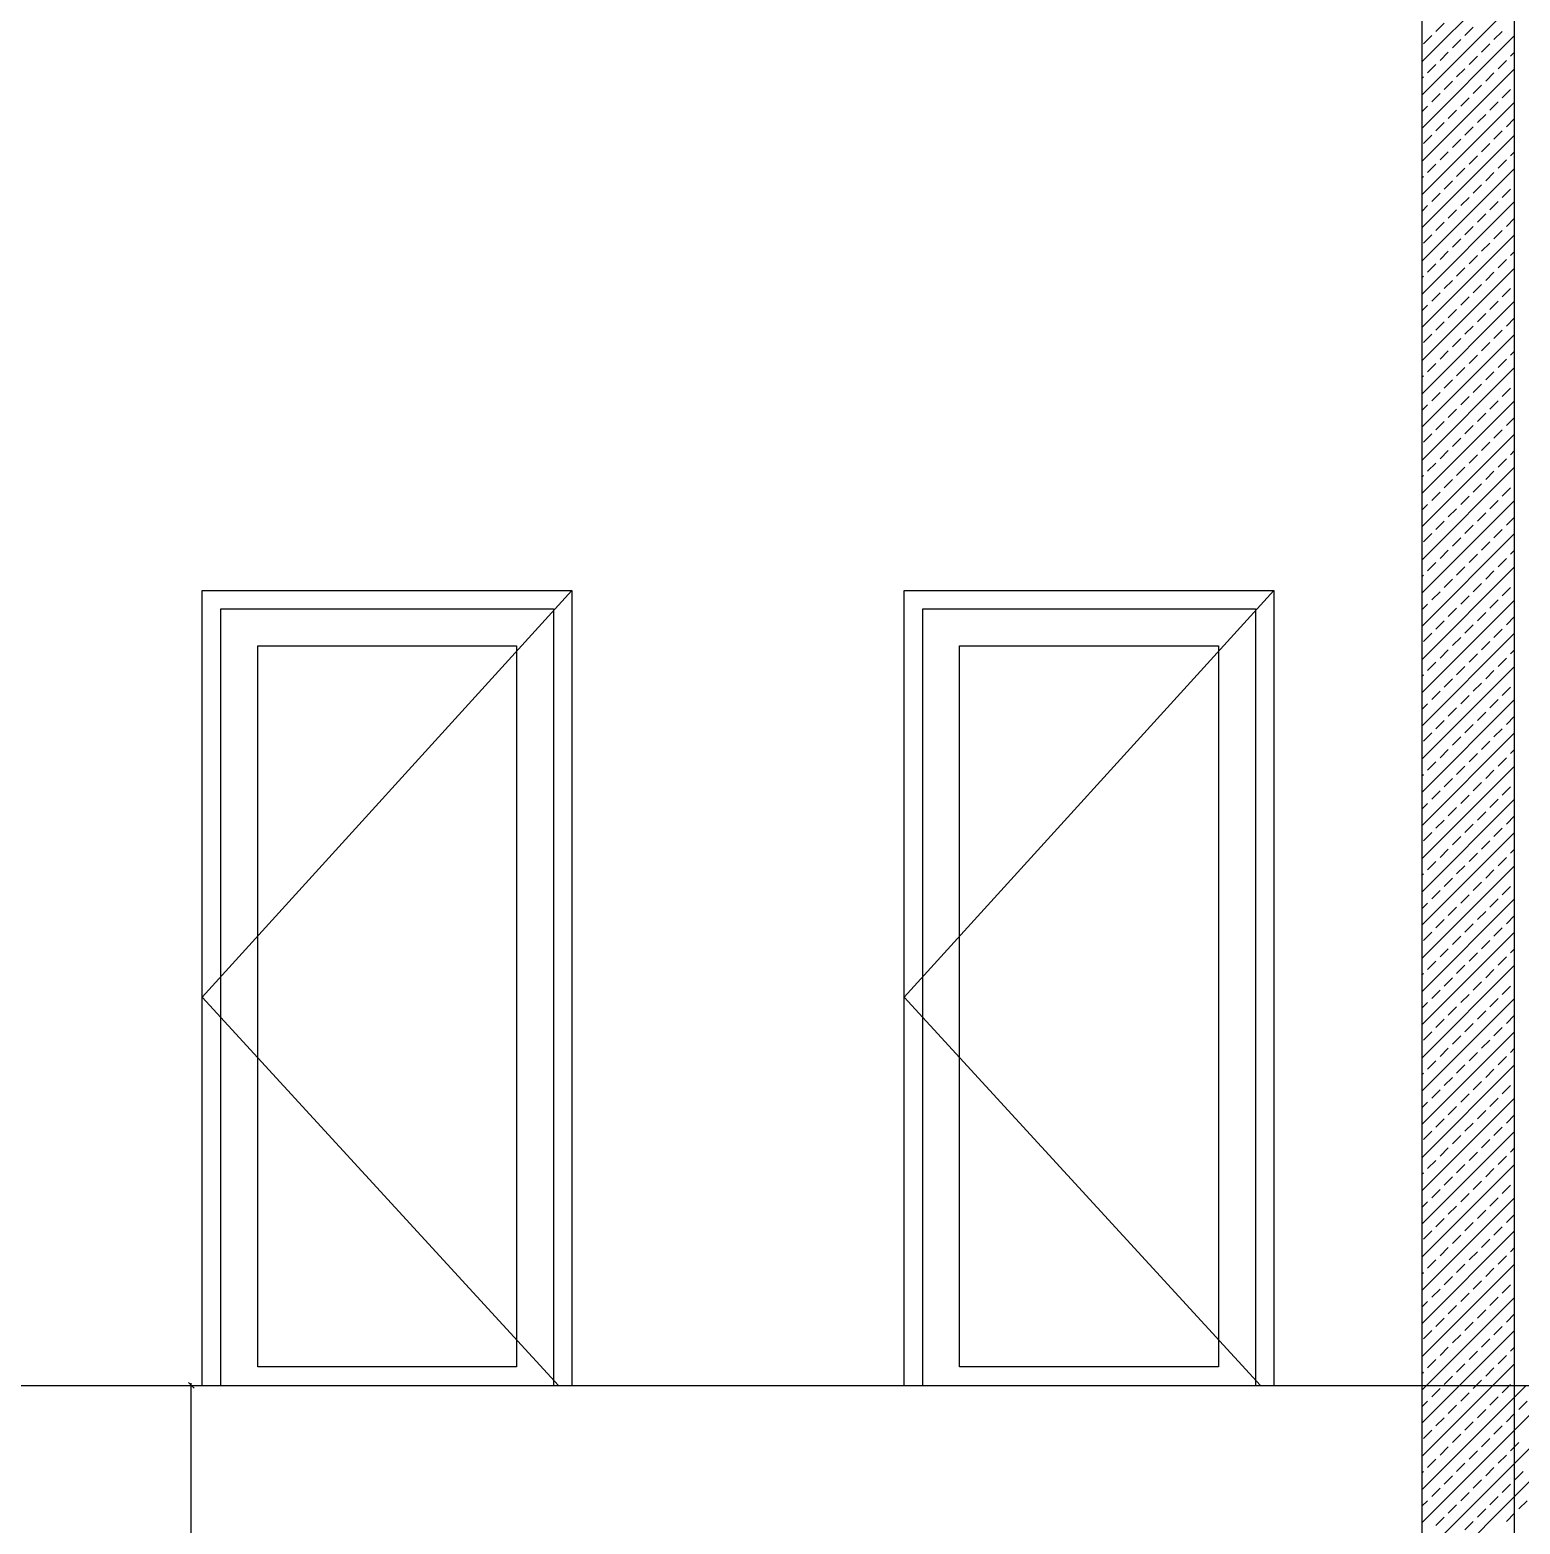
# Model space of a CAD drawing. Header units: millimetres. Extents: x 43168.9 to 43194.6, y -25545.1 to -25543.4.
# Drawn here: x 43183.644 to 43183.8053, y -25544.7616 to -25544.5999 of the extents above; entities that cross this region are included whole.
import ezdxf

# ---------------------------------------------------------------- set-up
doc = ezdxf.new("R2010")
doc.units = ezdxf.units.MM
doc.header["$LTSCALE"] = 200
doc.linetypes.add('kesit_$0$HIDDEN2', pattern=[0.1875, 0.125, -0.0625])
for name, color, linetype in [('dograma_sgh', 43, 'Continuous'), ('kesit_$0$izd-alt_sgh', 8, 'kesit_$0$HIDDEN2'), ('kolon-b.a_sgh', 6, 'Continuous'), ('olcuic_sgh', 183, 'Continuous'), ('tarama-betonarme_sgh', 223, 'Continuous')]:
    doc.layers.add(name, color=color, linetype=linetype)

msp = doc.modelspace()

# ---------------------------------------------------------------- linework, layer by layer
at = {"color": 0, "linetype": 'ByBlock', "lineweight": -2}
msp.add_line((43183.66181, -25544.74686), (43183.66121, -25544.74626), dxfattribs=at)
at = {"layer": 'dograma_sgh', "color": 145}
for p, q in [((43183.70269, -25544.66056), (43183.66269, -25544.70456)), ((43183.77864, -25544.66056), (43183.73864, -25544.70456)), ((43183.66269, -25544.70456), (43183.70124, -25544.74656)), ((43183.73864, -25544.70456), (43183.77718, -25544.74656))]:
    msp.add_line(p, q, dxfattribs=at)
at = {"layer": 'dograma_sgh'}
for p, q in [((43183.66269, -25544.74656), (43183.66269, -25544.66056)), ((43183.66269, -25544.66056), (43183.70269, -25544.66056)), ((43183.70269, -25544.66056), (43183.70269, -25544.74656)), ((43183.73864, -25544.74656), (43183.73864, -25544.66056)), ((43183.73864, -25544.66056), (43183.77864, -25544.66056)), ((43183.77864, -25544.66056), (43183.77864, -25544.74656)), ((43183.66469, -25544.74656), (43183.66469, -25544.66256)), ((43183.66469, -25544.66256), (43183.70069, -25544.66256)), ((43183.70069, -25544.66256), (43183.70069, -25544.74656)), ((43183.74064, -25544.74656), (43183.74064, -25544.66256)), ((43183.74064, -25544.66256), (43183.77664, -25544.66256)), ((43183.77664, -25544.66256), (43183.77664, -25544.74656)), ((43183.66869, -25544.74456), (43183.66869, -25544.66656)), ((43183.66869, -25544.66656), (43183.69669, -25544.66656)), ((43183.69669, -25544.66656), (43183.69669, -25544.74456)), ((43183.74464, -25544.74456), (43183.74464, -25544.66656)), ((43183.74464, -25544.66656), (43183.77264, -25544.66656)), ((43183.77264, -25544.66656), (43183.77264, -25544.74456)), ((43183.69669, -25544.74456), (43183.66869, -25544.74456)), ((43183.77264, -25544.74456), (43183.74464, -25544.74456)), ((43183.66269, -25544.74656), (43183.70269, -25544.74656)), ((43183.73864, -25544.74656), (43183.77864, -25544.74656))]:
    msp.add_line(p, q, dxfattribs=at)
at = {"layer": 'kesit_$0$izd-alt_sgh'}
msp.add_line((43183.07862, -25544.74656), (43185.19931, -25544.74656), dxfattribs=at)
at = {"layer": 'kolon-b.a_sgh'}
for p, q in [((43183.79469, -25544.80656), (43183.79469, -25543.73456)), ((43183.80469, -25544.84256), (43183.80469, -25544.58656)), ((43183.80469, -25544.74656), (43185.04869, -25544.74656))]:
    msp.add_line(p, q, dxfattribs=at)
at = {"layer": 'olcuic_sgh'}
for p, q in [((43183.65851, -25544.74656), (43183.66211, -25544.74656)), ((43183.66151, -25544.80681), (43183.66151, -25544.74631))]:
    msp.add_line(p, q, dxfattribs=at)
at = {"layer": 'tarama-betonarme_sgh'}
for p, q in [((43183.79469, -25544.60336), (43183.80469, -25544.59336)), ((43183.79469, -25544.60695), (43183.80469, -25544.59695)), ((43183.79469, -25544.61054), (43183.80469, -25544.60054)), ((43183.79482, -25544.60143), (43183.79572, -25544.60053)), ((43183.79617, -25544.60009), (43183.79706, -25544.59919)), ((43183.79931, -25544.60053), (43183.80021, -25544.59964)), ((43183.80245, -25544.60098), (43183.80335, -25544.60009)), ((43183.79662, -25544.60323), (43183.79751, -25544.60233)), ((43183.79796, -25544.60188), (43183.79886, -25544.60098)), ((43183.80111, -25544.60233), (43183.802, -25544.60143)), ((43183.80425, -25544.60278), (43183.80469, -25544.60234)), ((43183.79527, -25544.60458), (43183.79617, -25544.60368)), ((43183.79976, -25544.60368), (43183.80066, -25544.60278)), ((43183.8029, -25544.60413), (43183.8038, -25544.60323)), ((43183.79469, -25544.61413), (43183.80469, -25544.60413)), ((43183.79469, -25544.60515), (43183.79482, -25544.60502)), ((43183.79706, -25544.60637), (43183.79796, -25544.60547)), ((43183.79841, -25544.60502), (43183.79931, -25544.60413)), ((43183.80156, -25544.60547), (43183.80245, -25544.60458)), ((43183.79572, -25544.60772), (43183.79662, -25544.60682)), ((43183.80021, -25544.60682), (43183.80111, -25544.60592)), ((43183.80335, -25544.60727), (43183.80425, -25544.60637)), ((43183.79469, -25544.61773), (43183.80469, -25544.60773)), ((43183.79469, -25544.60875), (43183.79527, -25544.60817)), ((43183.79751, -25544.60951), (43183.79841, -25544.60862)), ((43183.79886, -25544.60817), (43183.79976, -25544.60727)), ((43183.802, -25544.60862), (43183.8029, -25544.60772)), ((43183.79617, -25544.61086), (43183.79706, -25544.60996)), ((43183.79931, -25544.61131), (43183.80021, -25544.61041)), ((43183.80066, -25544.60996), (43183.80156, -25544.60907)), ((43183.8038, -25544.61041), (43183.80469, -25544.60952)), ((43183.79469, -25544.62132), (43183.80469, -25544.61132)), ((43183.79482, -25544.61221), (43183.79572, -25544.61131)), ((43183.79796, -25544.61266), (43183.79886, -25544.61176)), ((43183.80245, -25544.61176), (43183.80335, -25544.61086)), ((43183.79662, -25544.614), (43183.79751, -25544.61311)), ((43183.79976, -25544.61445), (43183.80066, -25544.61356)), ((43183.80111, -25544.61311), (43183.802, -25544.61221)), ((43183.80425, -25544.61356), (43183.80469, -25544.61311)), ((43183.79469, -25544.62491), (43183.80469, -25544.61491)), ((43183.79527, -25544.61535), (43183.79617, -25544.61445)), ((43183.79841, -25544.6158), (43183.79931, -25544.6149)), ((43183.8029, -25544.6149), (43183.8038, -25544.614)), ((43183.79469, -25544.61593), (43183.79482, -25544.6158)), ((43183.79706, -25544.61715), (43183.79796, -25544.61625)), ((43183.80021, -25544.6176), (43183.80111, -25544.6167)), ((43183.80156, -25544.61625), (43183.80245, -25544.61535)), ((43183.79469, -25544.6285), (43183.80469, -25544.6185)), ((43183.79572, -25544.6185), (43183.79662, -25544.6176)), ((43183.79886, -25544.61894), (43183.79976, -25544.61805)), ((43183.802, -25544.61939), (43183.8029, -25544.6185)), ((43183.80335, -25544.61805), (43183.80425, -25544.61715)), ((43183.79469, -25544.61952), (43183.79527, -25544.61894)), ((43183.79751, -25544.62029), (43183.79841, -25544.61939)), ((43183.80066, -25544.62074), (43183.80156, -25544.61984)), ((43183.79617, -25544.62164), (43183.79706, -25544.62074)), ((43183.79931, -25544.62209), (43183.80021, -25544.62119)), ((43183.80245, -25544.62254), (43183.80335, -25544.62164)), ((43183.8038, -25544.62119), (43183.80469, -25544.6203)), ((43183.79469, -25544.63209), (43183.80469, -25544.62209)), ((43183.79482, -25544.62299), (43183.79572, -25544.62209)), ((43183.79796, -25544.62343), (43183.79886, -25544.62254)), ((43183.80111, -25544.62388), (43183.802, -25544.62299)), ((43183.79662, -25544.62478), (43183.79751, -25544.62388)), ((43183.79976, -25544.62523), (43183.80066, -25544.62433)), ((43183.8029, -25544.62568), (43183.8038, -25544.62478)), ((43183.80425, -25544.62433), (43183.80469, -25544.62389)), ((43183.79469, -25544.63569), (43183.80469, -25544.62569)), ((43183.79469, -25544.62671), (43183.79482, -25544.62658)), ((43183.79527, -25544.62613), (43183.79617, -25544.62523)), ((43183.79841, -25544.62658), (43183.79931, -25544.62568)), ((43183.80156, -25544.62703), (43183.80245, -25544.62613)), ((43183.79706, -25544.62792), (43183.79796, -25544.62703)), ((43183.80021, -25544.62837), (43183.80111, -25544.62748)), ((43183.80335, -25544.62882), (43183.80425, -25544.62792)), ((43183.79469, -25544.63928), (43183.80469, -25544.62928)), ((43183.79469, -25544.6303), (43183.79527, -25544.62972)), ((43183.79572, -25544.62927), (43183.79662, -25544.62837)), ((43183.79886, -25544.62972), (43183.79976, -25544.62882)), ((43183.802, -25544.63017), (43183.8029, -25544.62927)), ((43183.79751, -25544.63107), (43183.79841, -25544.63017)), ((43183.80066, -25544.63152), (43183.80156, -25544.63062)), ((43183.8038, -25544.63197), (43183.80469, -25544.63107)), ((43183.79469, -25544.64287), (43183.80469, -25544.63287)), ((43183.79482, -25544.63376), (43183.79572, -25544.63286)), ((43183.79617, -25544.63241), (43183.79706, -25544.63152)), ((43183.79931, -25544.63286), (43183.80021, -25544.63197)), ((43183.80245, -25544.63331), (43183.80335, -25544.63241)), ((43183.79662, -25544.63556), (43183.79751, -25544.63466)), ((43183.79796, -25544.63421), (43183.79886, -25544.63331)), ((43183.80111, -25544.63466), (43183.802, -25544.63376)), ((43183.80425, -25544.63511), (43183.80469, -25544.63467)), ((43183.79527, -25544.6369), (43183.79617, -25544.63601)), ((43183.79976, -25544.63601), (43183.80066, -25544.63511)), ((43183.8029, -25544.63646), (43183.8038, -25544.63556)), ((43183.79469, -25544.64646), (43183.80469, -25544.63646)), ((43183.79469, -25544.63748), (43183.79482, -25544.63735)), ((43183.79706, -25544.6387), (43183.79796, -25544.6378)), ((43183.79841, -25544.63735), (43183.79931, -25544.63646)), ((43183.80156, -25544.6378), (43183.80245, -25544.6369)), ((43183.79572, -25544.64005), (43183.79662, -25544.63915)), ((43183.80021, -25544.63915), (43183.80111, -25544.63825)), ((43183.80335, -25544.6396), (43183.80425, -25544.6387)), ((43183.79469, -25544.65006), (43183.80469, -25544.64006)), ((43183.79469, -25544.64107), (43183.79527, -25544.6405)), ((43183.79751, -25544.64184), (43183.79841, -25544.64095)), ((43183.79886, -25544.6405), (43183.79976, -25544.6396)), ((43183.802, -25544.64095), (43183.8029, -25544.64005)), ((43183.79617, -25544.64319), (43183.79706, -25544.64229)), ((43183.79931, -25544.64364), (43183.80021, -25544.64274)), ((43183.80066, -25544.64229), (43183.80156, -25544.64139)), ((43183.8038, -25544.64274), (43183.80469, -25544.64185)), ((43183.79469, -25544.65365), (43183.80469, -25544.64365)), ((43183.79482, -25544.64454), (43183.79572, -25544.64364)), ((43183.79796, -25544.64499), (43183.79886, -25544.64409)), ((43183.80245, -25544.64409), (43183.80335, -25544.64319)), ((43183.79662, -25544.64633), (43183.79751, -25544.64544)), ((43183.79976, -25544.64678), (43183.80066, -25544.64588)), ((43183.80111, -25544.64544), (43183.802, -25544.64454)), ((43183.80425, -25544.64588), (43183.80469, -25544.64544)), ((43183.79469, -25544.65724), (43183.80469, -25544.64724)), ((43183.79527, -25544.64768), (43183.79617, -25544.64678)), ((43183.79841, -25544.64813), (43183.79931, -25544.64723)), ((43183.8029, -25544.64723), (43183.8038, -25544.64633)), ((43183.79469, -25544.64826), (43183.79482, -25544.64813)), ((43183.79706, -25544.64948), (43183.79796, -25544.64858)), ((43183.80021, -25544.64993), (43183.80111, -25544.64903)), ((43183.80156, -25544.64858), (43183.80245, -25544.64768)), ((43183.79469, -25544.66083), (43183.80469, -25544.65083)), ((43183.79572, -25544.65082), (43183.79662, -25544.64993)), ((43183.79886, -25544.65127), (43183.79976, -25544.65037)), ((43183.802, -25544.65172), (43183.8029, -25544.65082)), ((43183.80335, -25544.65037), (43183.80425, -25544.64948)), ((43183.79469, -25544.65185), (43183.79527, -25544.65127)), ((43183.79751, -25544.65262), (43183.79841, -25544.65172)), ((43183.80066, -25544.65307), (43183.80156, -25544.65217)), ((43183.79617, -25544.65397), (43183.79706, -25544.65307)), ((43183.79931, -25544.65442), (43183.80021, -25544.65352)), ((43183.80245, -25544.65487), (43183.80335, -25544.65397)), ((43183.8038, -25544.65352), (43183.80469, -25544.65263)), ((43183.79469, -25544.66442), (43183.80469, -25544.65442)), ((43183.79482, -25544.65531), (43183.79572, -25544.65442)), ((43183.79796, -25544.65576), (43183.79886, -25544.65487)), ((43183.80111, -25544.65621), (43183.802, -25544.65531)), ((43183.79662, -25544.65711), (43183.79751, -25544.65621)), ((43183.79976, -25544.65756), (43183.80066, -25544.65666)), ((43183.8029, -25544.65801), (43183.8038, -25544.65711)), ((43183.80425, -25544.65666), (43183.80469, -25544.65622)), ((43183.79469, -25544.66802), (43183.80469, -25544.65802)), ((43183.79469, -25544.65904), (43183.79482, -25544.65891)), ((43183.79527, -25544.65846), (43183.79617, -25544.65756)), ((43183.79841, -25544.65891), (43183.79931, -25544.65801)), ((43183.80156, -25544.65936), (43183.80245, -25544.65846)), ((43183.79706, -25544.66025), (43183.79796, -25544.65936)), ((43183.80021, -25544.6607), (43183.80111, -25544.6598)), ((43183.80335, -25544.66115), (43183.80425, -25544.66025)), ((43183.79469, -25544.67161), (43183.80469, -25544.66161)), ((43183.79469, -25544.66263), (43183.79527, -25544.66205)), ((43183.79572, -25544.6616), (43183.79662, -25544.6607)), ((43183.79886, -25544.66205), (43183.79976, -25544.66115)), ((43183.802, -25544.6625), (43183.8029, -25544.6616)), ((43183.79751, -25544.6634), (43183.79841, -25544.6625)), ((43183.80066, -25544.66385), (43183.80156, -25544.66295)), ((43183.8038, -25544.66429), (43183.80469, -25544.6634)), ((43183.79469, -25544.6752), (43183.80469, -25544.6652)), ((43183.79482, -25544.66609), (43183.79572, -25544.66519)), ((43183.79617, -25544.66474), (43183.79706, -25544.66385)), ((43183.79931, -25544.66519), (43183.80021, -25544.66429)), ((43183.80245, -25544.66564), (43183.80335, -25544.66474)), ((43183.79662, -25544.66789), (43183.79751, -25544.66699)), ((43183.79796, -25544.66654), (43183.79886, -25544.66564)), ((43183.80111, -25544.66699), (43183.802, -25544.66609)), ((43183.80425, -25544.66744), (43183.80469, -25544.667)), ((43183.79527, -25544.66923), (43183.79617, -25544.66834)), ((43183.79976, -25544.66834), (43183.80066, -25544.66744)), ((43183.8029, -25544.66878), (43183.8038, -25544.66789)), ((43183.79469, -25544.67879), (43183.80469, -25544.66879)), ((43183.79469, -25544.66981), (43183.79482, -25544.66968)), ((43183.79706, -25544.67103), (43183.79796, -25544.67013)), ((43183.79841, -25544.66968), (43183.79931, -25544.66878)), ((43183.80156, -25544.67013), (43183.80245, -25544.66923)), ((43183.79572, -25544.67238), (43183.79662, -25544.67148)), ((43183.80021, -25544.67148), (43183.80111, -25544.67058)), ((43183.80335, -25544.67193), (43183.80425, -25544.67103)), ((43183.79469, -25544.68238), (43183.80469, -25544.67238)), ((43183.79469, -25544.6734), (43183.79527, -25544.67283)), ((43183.79751, -25544.67417), (43183.79841, -25544.67327)), ((43183.79886, -25544.67283), (43183.79976, -25544.67193)), ((43183.802, -25544.67327), (43183.8029, -25544.67238)), ((43183.79617, -25544.67552), (43183.79706, -25544.67462)), ((43183.79931, -25544.67597), (43183.80021, -25544.67507)), ((43183.80066, -25544.67462), (43183.80156, -25544.67372)), ((43183.8038, -25544.67507), (43183.80469, -25544.67418)), ((43183.79469, -25544.68598), (43183.80469, -25544.67598)), ((43183.79482, -25544.67687), (43183.79572, -25544.67597)), ((43183.79796, -25544.67732), (43183.79886, -25544.67642)), ((43183.80245, -25544.67642), (43183.80335, -25544.67552)), ((43183.79662, -25544.67866), (43183.79751, -25544.67776)), ((43183.79976, -25544.67911), (43183.80066, -25544.67821)), ((43183.80111, -25544.67776), (43183.802, -25544.67687)), ((43183.80425, -25544.67821), (43183.80469, -25544.67777)), ((43183.79469, -25544.68957), (43183.80469, -25544.67957)), ((43183.79527, -25544.68001), (43183.79617, -25544.67911)), ((43183.79841, -25544.68046), (43183.79931, -25544.67956)), ((43183.8029, -25544.67956), (43183.8038, -25544.67866)), ((43183.79469, -25544.68059), (43183.79482, -25544.68046)), ((43183.79706, -25544.68181), (43183.79796, -25544.68091)), ((43183.80021, -25544.68225), (43183.80111, -25544.68136)), ((43183.80156, -25544.68091), (43183.80245, -25544.68001)), ((43183.79469, -25544.69316), (43183.80469, -25544.68316)), ((43183.79572, -25544.68315), (43183.79662, -25544.68225)), ((43183.79886, -25544.6836), (43183.79976, -25544.6827)), ((43183.802, -25544.68405), (43183.8029, -25544.68315)), ((43183.80335, -25544.6827), (43183.80425, -25544.68181)), ((43183.79469, -25544.68418), (43183.79527, -25544.6836)), ((43183.79751, -25544.68495), (43183.79841, -25544.68405)), ((43183.80066, -25544.6854), (43183.80156, -25544.6845)), ((43183.79617, -25544.6863), (43183.79706, -25544.6854)), ((43183.79931, -25544.68674), (43183.80021, -25544.68585)), ((43183.80245, -25544.68719), (43183.80335, -25544.6863)), ((43183.8038, -25544.68585), (43183.80469, -25544.68496)), ((43183.79469, -25544.69675), (43183.80469, -25544.68675)), ((43183.79482, -25544.68764), (43183.79572, -25544.68674)), ((43183.79796, -25544.68809), (43183.79886, -25544.68719)), ((43183.80111, -25544.68854), (43183.802, -25544.68764)), ((43183.79662, -25544.68944), (43183.79751, -25544.68854)), ((43183.79976, -25544.68989), (43183.80066, -25544.68899)), ((43183.8029, -25544.69034), (43183.8038, -25544.68944)), ((43183.80425, -25544.68899), (43183.80469, -25544.68855)), ((43183.79469, -25544.70034), (43183.80469, -25544.69034)), ((43183.79469, -25544.69136), (43183.79482, -25544.69124)), ((43183.79527, -25544.69079), (43183.79617, -25544.68989)), ((43183.79841, -25544.69124), (43183.79931, -25544.69034)), ((43183.80156, -25544.69168), (43183.80245, -25544.69079)), ((43183.79706, -25544.69258), (43183.79796, -25544.69168)), ((43183.80021, -25544.69303), (43183.80111, -25544.69213)), ((43183.80335, -25544.69348), (43183.80425, -25544.69258)), ((43183.79469, -25544.70394), (43183.80469, -25544.69394)), ((43183.79469, -25544.69496), (43183.79527, -25544.69438)), ((43183.79572, -25544.69393), (43183.79662, -25544.69303)), ((43183.79886, -25544.69438), (43183.79976, -25544.69348)), ((43183.802, -25544.69483), (43183.8029, -25544.69393)), ((43183.79751, -25544.69573), (43183.79841, -25544.69483)), ((43183.80066, -25544.69617), (43183.80156, -25544.69528)), ((43183.8038, -25544.69662), (43183.80469, -25544.69573)), ((43183.79469, -25544.70753), (43183.80469, -25544.69753)), ((43183.79482, -25544.69842), (43183.79572, -25544.69752)), ((43183.79617, -25544.69707), (43183.79706, -25544.69617)), ((43183.79931, -25544.69752), (43183.80021, -25544.69662)), ((43183.80245, -25544.69797), (43183.80335, -25544.69707)), ((43183.79662, -25544.70022), (43183.79751, -25544.69932)), ((43183.79796, -25544.69887), (43183.79886, -25544.69797)), ((43183.80111, -25544.69932), (43183.802, -25544.69842)), ((43183.80425, -25544.69977), (43183.80469, -25544.69932)), ((43183.79527, -25544.70156), (43183.79617, -25544.70066)), ((43183.79976, -25544.70066), (43183.80066, -25544.69977)), ((43183.8029, -25544.70111), (43183.8038, -25544.70022)), ((43183.79469, -25544.71112), (43183.80469, -25544.70112)), ((43183.79469, -25544.70214), (43183.79482, -25544.70201)), ((43183.79706, -25544.70336), (43183.79796, -25544.70246)), ((43183.79841, -25544.70201), (43183.79931, -25544.70111)), ((43183.80156, -25544.70246), (43183.80245, -25544.70156)), ((43183.79572, -25544.70471), (43183.79662, -25544.70381)), ((43183.80021, -25544.70381), (43183.80111, -25544.70291)), ((43183.80335, -25544.70426), (43183.80425, -25544.70336)), ((43183.79469, -25544.71471), (43183.80469, -25544.70471)), ((43183.79469, -25544.70573), (43183.79527, -25544.70515)), ((43183.79751, -25544.7065), (43183.79841, -25544.7056)), ((43183.79886, -25544.70515), (43183.79976, -25544.70426)), ((43183.802, -25544.7056), (43183.8029, -25544.70471)), ((43183.79617, -25544.70785), (43183.79706, -25544.70695)), ((43183.79931, -25544.7083), (43183.80021, -25544.7074)), ((43183.80066, -25544.70695), (43183.80156, -25544.70605)), ((43183.8038, -25544.7074), (43183.80469, -25544.70651)), ((43183.79469, -25544.71831), (43183.80469, -25544.70831)), ((43183.79482, -25544.7092), (43183.79572, -25544.7083)), ((43183.79796, -25544.70964), (43183.79886, -25544.70875)), ((43183.80245, -25544.70875), (43183.80335, -25544.70785)), ((43183.79662, -25544.71099), (43183.79751, -25544.71009)), ((43183.79976, -25544.71144), (43183.80066, -25544.71054)), ((43183.80111, -25544.71009), (43183.802, -25544.7092)), ((43183.80425, -25544.71054), (43183.80469, -25544.7101)), ((43183.79469, -25544.7219), (43183.80469, -25544.7119)), ((43183.79527, -25544.71234), (43183.79617, -25544.71144)), ((43183.79841, -25544.71279), (43183.79931, -25544.71189)), ((43183.8029, -25544.71189), (43183.8038, -25544.71099)), ((43183.79469, -25544.71292), (43183.79482, -25544.71279)), ((43183.79706, -25544.71413), (43183.79796, -25544.71324)), ((43183.80021, -25544.71458), (43183.80111, -25544.71369)), ((43183.80156, -25544.71324), (43183.80245, -25544.71234)), ((43183.79469, -25544.72549), (43183.80469, -25544.71549)), ((43183.79572, -25544.71548), (43183.79662, -25544.71458)), ((43183.79886, -25544.71593), (43183.79976, -25544.71503)), ((43183.802, -25544.71638), (43183.8029, -25544.71548)), ((43183.80335, -25544.71503), (43183.80425, -25544.71413)), ((43183.79469, -25544.71651), (43183.79527, -25544.71593)), ((43183.79751, -25544.71728), (43183.79841, -25544.71638)), ((43183.80066, -25544.71773), (43183.80156, -25544.71683)), ((43183.79617, -25544.71862), (43183.79706, -25544.71773)), ((43183.79931, -25544.71907), (43183.80021, -25544.71818)), ((43183.80245, -25544.71952), (43183.80335, -25544.71862)), ((43183.8038, -25544.71818), (43183.80469, -25544.71729)), ((43183.79469, -25544.72908), (43183.80469, -25544.71908)), ((43183.79482, -25544.71997), (43183.79572, -25544.71907)), ((43183.79796, -25544.72042), (43183.79886, -25544.71952)), ((43183.80111, -25544.72087), (43183.802, -25544.71997)), ((43183.79662, -25544.72177), (43183.79751, -25544.72087)), ((43183.79976, -25544.72222), (43183.80066, -25544.72132)), ((43183.8029, -25544.72267), (43183.8038, -25544.72177)), ((43183.80425, -25544.72132), (43183.80469, -25544.72088)), ((43183.79469, -25544.73267), (43183.80469, -25544.72267)), ((43183.79469, -25544.72369), (43183.79482, -25544.72356)), ((43183.79527, -25544.72311), (43183.79617, -25544.72222)), ((43183.79841, -25544.72356), (43183.79931, -25544.72267)), ((43183.80156, -25544.72401), (43183.80245, -25544.72311)), ((43183.79706, -25544.72491), (43183.79796, -25544.72401)), ((43183.80021, -25544.72536), (43183.80111, -25544.72446)), ((43183.80335, -25544.72581), (43183.80425, -25544.72491)), ((43183.79469, -25544.73627), (43183.80469, -25544.72627)), ((43183.79469, -25544.72729), (43183.79527, -25544.72671)), ((43183.79572, -25544.72626), (43183.79662, -25544.72536)), ((43183.79886, -25544.72671), (43183.79976, -25544.72581)), ((43183.802, -25544.72716), (43183.8029, -25544.72626)), ((43183.79751, -25544.72805), (43183.79841, -25544.72716)), ((43183.80066, -25544.7285), (43183.80156, -25544.72761)), ((43183.8038, -25544.72895), (43183.80469, -25544.72806)), ((43183.79469, -25544.73986), (43183.80469, -25544.72986)), ((43183.79482, -25544.73075), (43183.79572, -25544.72985)), ((43183.79617, -25544.7294), (43183.79706, -25544.7285)), ((43183.79931, -25544.72985), (43183.80021, -25544.72895)), ((43183.80245, -25544.7303), (43183.80335, -25544.7294)), ((43183.79662, -25544.73254), (43183.79751, -25544.73165)), ((43183.79796, -25544.7312), (43183.79886, -25544.7303)), ((43183.80111, -25544.73165), (43183.802, -25544.73075)), ((43183.80425, -25544.7321), (43183.80469, -25544.73165)), ((43183.79527, -25544.73389), (43183.79617, -25544.73299)), ((43183.79976, -25544.73299), (43183.80066, -25544.7321)), ((43183.8029, -25544.73344), (43183.8038, -25544.73254)), ((43183.79469, -25544.74345), (43183.80469, -25544.73345)), ((43183.79469, -25544.73447), (43183.79482, -25544.73434)), ((43183.79706, -25544.73569), (43183.79796, -25544.73479)), ((43183.79841, -25544.73434), (43183.79931, -25544.73344)), ((43183.80156, -25544.73479), (43183.80245, -25544.73389)), ((43183.79572, -25544.73703), (43183.79662, -25544.73614)), ((43183.80021, -25544.73614), (43183.80111, -25544.73524)), ((43183.80335, -25544.73659), (43183.80425, -25544.73569)), ((43183.79469, -25544.74704), (43183.80469, -25544.73704)), ((43183.79469, -25544.73806), (43183.79527, -25544.73748)), ((43183.79751, -25544.73883), (43183.79841, -25544.73793)), ((43183.79886, -25544.73748), (43183.79976, -25544.73659)), ((43183.802, -25544.73793), (43183.8029, -25544.73703)), ((43183.79617, -25544.74018), (43183.79706, -25544.73928)), ((43183.79931, -25544.74063), (43183.80021, -25544.73973)), ((43183.80066, -25544.73928), (43183.80156, -25544.73838)), ((43183.8038, -25544.73973), (43183.80469, -25544.73884)), ((43183.79469, -25544.75063), (43183.80469, -25544.74063)), ((43183.79482, -25544.74152), (43183.79572, -25544.74063)), ((43183.79796, -25544.74197), (43183.79886, -25544.74108)), ((43183.80245, -25544.74108), (43183.80335, -25544.74018)), ((43183.79662, -25544.74332), (43183.79751, -25544.74242)), ((43183.79976, -25544.74377), (43183.80066, -25544.74287)), ((43183.80111, -25544.74242), (43183.802, -25544.74152)), ((43183.80425, -25544.74287), (43183.80469, -25544.74243)), ((43183.79469, -25544.75423), (43183.80469, -25544.74423)), ((43183.79527, -25544.74467), (43183.79617, -25544.74377)), ((43183.79841, -25544.74512), (43183.79931, -25544.74422)), ((43183.8029, -25544.74422), (43183.8038, -25544.74332)), ((43183.79469, -25544.74525), (43183.79482, -25544.74512)), ((43183.79706, -25544.74646), (43183.79796, -25544.74557)), ((43183.80021, -25544.74691), (43183.80111, -25544.74601)), ((43183.80156, -25544.74557), (43183.80245, -25544.74467)), ((43183.79469, -25544.75782), (43183.80469, -25544.74782)), ((43183.79572, -25544.74781), (43183.79662, -25544.74691)), ((43183.79886, -25544.74826), (43183.79976, -25544.74736)), ((43183.802, -25544.74871), (43183.8029, -25544.74781)), ((43183.80335, -25544.74736), (43183.80425, -25544.74646)), ((43183.80469, -25544.74782), (43183.80595, -25544.74656)), ((43183.80469, -25544.75141), (43183.80954, -25544.74656)), ((43183.80469, -25544.755), (43183.81313, -25544.74656)), ((43183.80469, -25544.75859), (43183.81673, -25544.74656)), ((43183.79469, -25544.74884), (43183.79527, -25544.74826)), ((43183.79751, -25544.74961), (43183.79841, -25544.74871)), ((43183.80066, -25544.75006), (43183.80156, -25544.74916)), ((43183.80515, -25544.74916), (43183.80605, -25544.74826)), ((43183.79617, -25544.75095), (43183.79706, -25544.75006)), ((43183.79931, -25544.7514), (43183.80021, -25544.7505)), ((43183.80245, -25544.75185), (43183.80335, -25544.75095)), ((43183.8038, -25544.7505), (43183.80469, -25544.74961)), ((43183.80469, -25544.74961), (43183.8047, -25544.74961)), ((43183.79469, -25544.76141), (43183.80469, -25544.75141)), ((43183.79482, -25544.7523), (43183.79572, -25544.7514)), ((43183.79796, -25544.75275), (43183.79886, -25544.75185)), ((43183.80111, -25544.7532), (43183.802, -25544.7523)), ((43183.79662, -25544.7541), (43183.79751, -25544.7532)), ((43183.79976, -25544.75455), (43183.80066, -25544.75365)), ((43183.8029, -25544.75499), (43183.8038, -25544.7541)), ((43183.80425, -25544.75365), (43183.80469, -25544.75321)), ((43183.80469, -25544.75321), (43183.80515, -25544.75275)), ((43183.79469, -25544.765), (43183.80469, -25544.755)), ((43183.79469, -25544.75602), (43183.79482, -25544.75589)), ((43183.79527, -25544.75544), (43183.79617, -25544.75455)), ((43183.79841, -25544.75589), (43183.79931, -25544.75499)), ((43183.80156, -25544.75634), (43183.80245, -25544.75544)), ((43183.8047, -25544.75679), (43183.8056, -25544.75589)), ((43183.79706, -25544.75724), (43183.79796, -25544.75634)), ((43183.80021, -25544.75769), (43183.80111, -25544.75679)), ((43183.80335, -25544.75814), (43183.80425, -25544.75724)), ((43183.79469, -25544.76859), (43183.80469, -25544.75859)), ((43183.79469, -25544.75961), (43183.79527, -25544.75904)), ((43183.79572, -25544.75859), (43183.79662, -25544.75769)), ((43183.79886, -25544.75904), (43183.79976, -25544.75814)), ((43183.802, -25544.75949), (43183.8029, -25544.75859)), ((43183.80515, -25544.75993), (43183.80605, -25544.75904)), ((43183.79751, -25544.76038), (43183.79841, -25544.75949)), ((43183.80066, -25544.76083), (43183.80156, -25544.75993)), ((43183.8038, -25544.76128), (43183.80469, -25544.76039)), ((43183.80469, -25544.76039), (43183.8047, -25544.76038)), ((43183.79617, -25544.76173), (43183.79706, -25544.76083)), ((43183.79931, -25544.76218), (43183.80021, -25544.76128))]:
    msp.add_line(p, q, dxfattribs=at)

doc.saveas('drawing.dxf')
